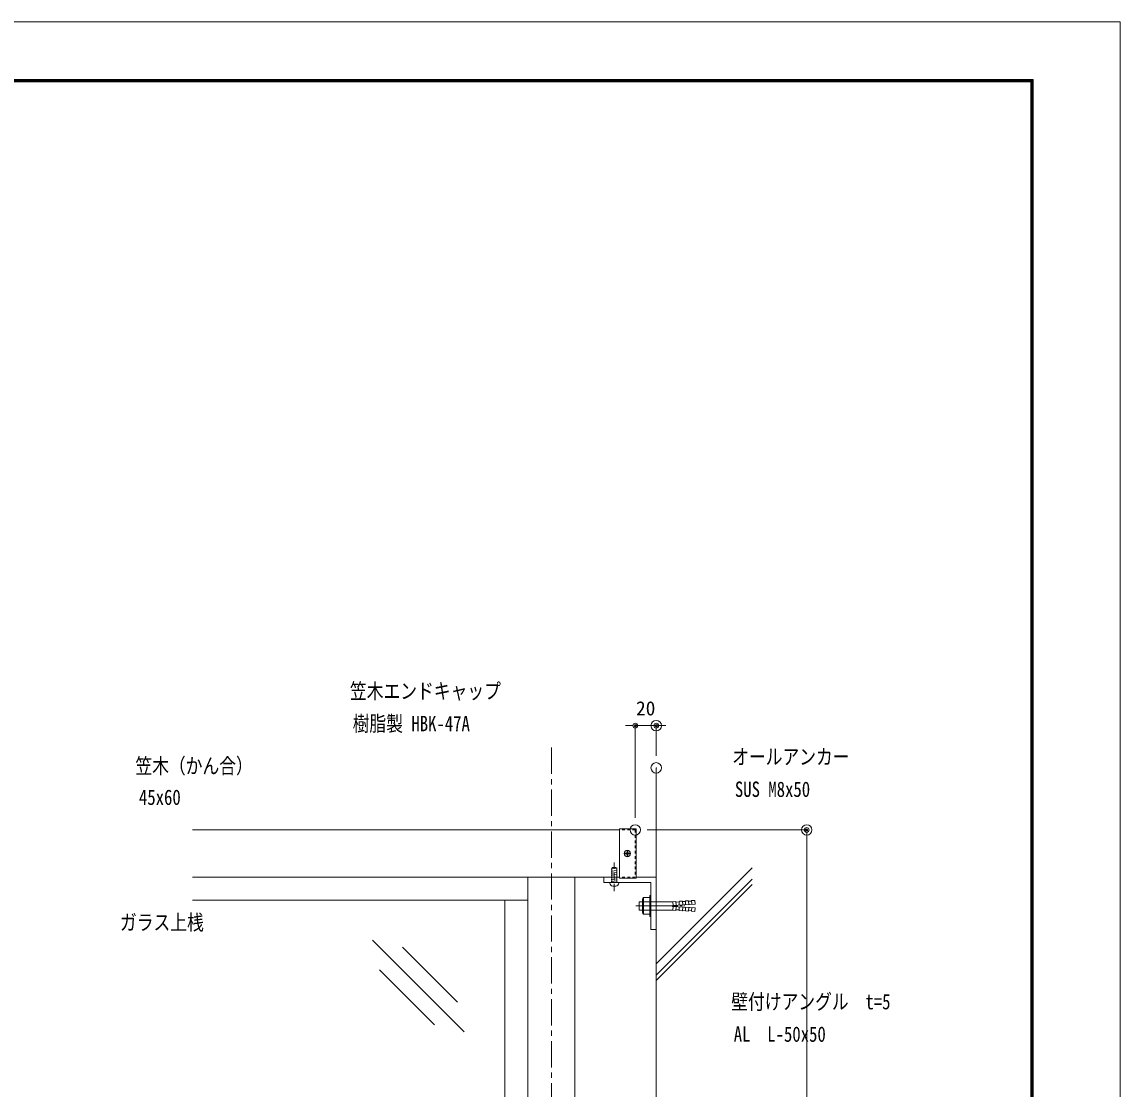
# Model space of a CAD drawing. Units: millimetres, scale not verified. Extents: x -3580 to 3580, y -1188 to 1188.
# Drawn here: x -1263 to -216, y 170 to 1188 of the extents above; entities that cross this region are included whole.
import ezdxf
from ezdxf.enums import TextEntityAlignment as Align

# ---------------------------------------------------------------- set-up
doc = ezdxf.new("R2010")
doc.units = ezdxf.units.MM
doc.header["$LTSCALE"] = 20
doc.header["$PDMODE"] = 32
doc.header["$PDSIZE"] = 10
for name, pattern in [('USER1', [2, 1.25, -0.25, 0.25, -0.25]), ('USER3', [0.375, 0.25, -0.125]), ('USER5', [0.25, 0.125, -0.125]), ('USER6', [2.3, 2, -0.1, 0.1, -0.1])]:
    doc.linetypes.add(name, pattern=pattern)
for name, color, linetype, lineweight in [('0-0_0', 7, 'Continuous', 18), ('0-1_DEFPOINTS', 7, 'Continuous', 18), ('0-4_WAKU', 7, 'Continuous', 18), ('0-5_6ﾊｯﾁﾝｸﾞ', 4, 'Continuous', 18), ('0-6_51破線ｱﾙﾐ', 3, 'USER3', 18), ('0-7_2躯体線', 4, 'Continuous', 18), ('0-8_3中心線', 2, 'USER1', 18), ('0-A_1手摺寸法', 7, 'Continuous', 18), ('0-B_42ｱﾙﾐ部品', 6, 'Continuous', 18)]:
    doc.layers.add(name, color=color, linetype=linetype, lineweight=lineweight)
doc.layers.add('0-2_MOJI', color=7, linetype='Continuous')
doc.styles.add('ＭＳ ゴシック', font='')
doc.styles.get('ＭＳ ゴシック').set_extended_font_data('MS Gothic')

# ---------------------------------------------------------------- blocks, each defined once
blk = doc.blocks.new('A$C43F735A4')
at = {"layer": '0-5_6ﾊｯﾁﾝｸﾞ'}
for p, q in [((5, 15.42), (1, 14.95)), ((5, 15.42), (1, 14.95)), ((1.25, 14.99), (1.66, 15.99)), ((1.25, 5.99), (1.25, 14.99)), ((4.34, 15.99), (1.66, 15.99)), ((4.75, 14.99), (4.34, 15.99)), ((4.75, 5.99), (4.75, 14.99)), ((5, 14.01), (1, 13.54)), ((5, 14.01), (1, 13.54)), ((5, 12.6), (1, 12.13)), ((5, 12.6), (1, 12.13)), ((5, 11.19), (1, 10.72)), ((5, 11.19), (1, 10.72)), ((5, 9.78), (1, 9.31)), ((5, 9.78), (1, 9.31)), ((5, 8.37), (1, 7.9)), ((5, 8.37), (1, 7.9)), ((0, 5.49), (0, 5.79)), ((5.8, 5.99), (0.2, 5.99)), ((5, 7.06), (1, 6.59)), ((5, 7.06), (1, 6.59)), ((4, 3.49), (2, 3.49)), ((6, 5.49), (6, 5.79))]:
    blk.add_line(p, q, dxfattribs=at)
for centre, radius, start, end in [((0.2, 5.79), 0.2, 90, 180), ((2, 5.49), 2, 180, 270), ((4, 5.49), 2, 270, 0), ((5.8, 5.79), 0.2, 0, 90)]:
    blk.add_arc(centre, radius, start, end, dxfattribs=at)
at = {"layer": '0-6_51破線ｱﾙﾐ'}
blk.add_line((3, 0), (3, 19.15), dxfattribs=at)
blk = doc.blocks.new('_ORIGIN2')
at = {"layer": '0-0_0'}
blk.add_line((-0.5, 0), (-1, 0), dxfattribs=at)
for radius in [0.5, 0.25]:
    blk.add_circle((0, 0), radius, dxfattribs=at)
blk = doc.blocks.new('D36')
at = {"layer": '0-1_DEFPOINTS'}
for p in [(1381.3, 940.56), (1381.3, 900.28), (1361.3, 841.05)]:
    blk.add_point(p, dxfattribs=at)
at = {"layer": '0-A_1手摺寸法'}
for p, q in [((1356.7, 940.56), (1352.1, 940.56)), ((1361.3, 852.55), (1361.3, 940.56)), ((1361.3, 940.56), (1381.3, 940.56)), ((1381.3, 911.78), (1381.3, 940.56)), ((1385.9, 940.56), (1390.5, 940.56))]:
    blk.add_line(p, q, dxfattribs=at)
at = {"layer": '0-A_1手摺寸法', "xscale": 4.6, "yscale": 4.6}
blk.add_blockref('_ORIGIN2', (1361.3, 940.56), dxfattribs=at)
at = {"layer": '0-A_1手摺寸法', "xscale": 4.6, "yscale": 4.6, "rotation": 180}
blk.add_blockref('_ORIGIN2', (1381.3, 940.56), dxfattribs=at)
at = {"layer": '0-A_1手摺寸法', "style": 'ＭＳ ゴシック'}
blk.add_text('20', height=13.49, dxfattribs=at).set_placement((1362.1, 946.31), align=Align.BOTTOM_LEFT)
blk = doc.blocks.new('D40')
at = {"layer": '0-1_DEFPOINTS'}
for p in [(1361.3, 841.05), (1524.85, 841.05)]:
    blk.add_point(p, dxfattribs=at)
at = {"layer": '0-A_1手摺寸法'}
for p, q in [((1372.8, 841.05), (1524.85, 841.05)), ((1524.85, -254.35), (1524.85, 836.45))]:
    blk.add_line(p, q, dxfattribs=at)
at = {"layer": '0-A_1手摺寸法', "xscale": 4.6, "yscale": 4.6, "rotation": 90}
blk.add_blockref('_ORIGIN2', (1524.85, 841.05), dxfattribs=at)

msp = doc.modelspace()

# ---------------------------------------------------------------- linework, layer by layer
at = {"layer": '0-0_0'}
for p, q in [((-693.24, 417.11), (-1100.74, 417.11)), ((-677.24, 418.11), (-693.24, 418.11)), ((-693.24, 418.11), (-693.24, 371.11)), ((-677.24, 418.11), (-677.24, 371.11)), ((-693.24, 372.11), (-1100.74, 372.11)), ((-780.74, 372.11), (-780.74, 99.58)), ((-735.74, 99.58), (-735.74, 372.11)), ((-677.24, 371.11), (-693.24, 371.11))]:
    msp.add_line(p, q, dxfattribs=at)
at = {"layer": '0-0_0', "linetype": 'USER5'}
for p, q in [((-678.24, 417.11), (-693.24, 417.11)), ((-678.24, 417.11), (-678.24, 372.11)), ((-678.24, 372.11), (-693.24, 372.11))]:
    msp.add_line(p, q, dxfattribs=at)
at = {"layer": '0-1_DEFPOINTS', "color": 5}
for p, q in [((-215.8, 1188), (-3579.8, 1188)), ((-215.8, -1188), (-215.8, 1188))]:
    msp.add_line(p, q, dxfattribs=at)
at = {"layer": '0-4_WAKU'}
for p, q in [((-298.6, 1133.2), (-3501, 1133.2)), ((-299.2, 1132.6), (-3500.4, 1132.6)), ((-299.8, 1132), (-3499.8, 1132)), ((-300.4, 1131.4), (-3499.2, 1131.4)), ((-300.4, -1127.4), (-300.4, 1131.4)), ((-299.8, -1128), (-299.8, 1132)), ((-299.2, -1128.6), (-299.2, 1132.6)), ((-298.6, -1129.2), (-298.6, 1133.2)), ((-301, 1130.8), (-3498.6, 1130.8)), ((-301, -1126.8), (-301, 1130.8))]:
    msp.add_line(p, q, dxfattribs=at)
at = {"layer": '0-5_6ﾊｯﾁﾝｸﾞ'}
for p, q in [((-682.44, 394.61), (-689.04, 394.61)), ((-686.62, 394.98), (-688.15, 394.98)), ((-688.15, 394.23), (-688.15, 394.98)), ((-686.62, 394.23), (-688.15, 394.23)), ((-686.12, 397.01), (-686.12, 395.48)), ((-686.12, 397.01), (-685.37, 397.01)), ((-686.12, 392.2), (-686.12, 393.73)), ((-686.12, 392.2), (-685.37, 392.2)), ((-685.74, 391.31), (-685.74, 397.91)), ((-685.37, 397.01), (-685.37, 395.48)), ((-685.37, 392.2), (-685.37, 393.73)), ((-684.87, 394.98), (-683.34, 394.98)), ((-684.87, 394.23), (-683.34, 394.23)), ((-683.34, 394.23), (-683.34, 394.98)), ((-928.86, 311.92), (-841.4, 224.46)), ((-900.43, 305.37), (-847.95, 252.89)), ((-922.31, 283.49), (-869.83, 231.01))]:
    msp.add_line(p, q, dxfattribs=at)
msp.add_circle((-685.74, 394.61), 3, dxfattribs=at)
for centre, start, end in [((-686.62, 395.48), 270, 0), ((-686.62, 393.73), 0, 90), ((-684.87, 395.48), 180, 270), ((-684.87, 393.73), 90, 180)]:
    msp.add_arc(centre, 0.5, start, end, dxfattribs=at)
at = {"layer": '0-7_2躯体線'}
for p, q in [((-658.24, 476.34), (-658.24, -791.43)), ((-658.24, 289.31), (-566.65, 380.9)), ((-658.24, 278.7), (-566.65, 370.29)), ((-658.24, 273.41), (-566.65, 365))]:
    msp.add_line(p, q, dxfattribs=at)
at = {"layer": '0-8_3中心線'}
msp.add_line((-758.24, 495.61), (-758.24, -792.62), dxfattribs=at)
at = {"layer": '0-8_3中心線', "linetype": 'USER6'}
msp.add_line((-677.63, 344.61), (-630.83, 344.61), dxfattribs=at)
at = {"layer": '0-B_42ｱﾙﾐ部品'}
for p, q in [((-1100.74, 372.11), (-780.74, 372.11)), ((-693.24, 372.11), (-708.24, 372.11)), ((-708.24, 372.11), (-708.24, 367.11)), ((-663.24, 367.11), (-708.24, 367.11)), ((-658.24, 372.11), (-677.24, 372.11)), ((-663.24, 322.11), (-663.24, 367.11)), ((-658.24, 322.11), (-658.24, 372.11)), ((-1100.74, 350.11), (-780.74, 350.11)), ((-802.74, 350.11), (-802.74, 99.58)), ((-674.43, 348.61), (-671.23, 348.61)), ((-674.43, 348.61), (-674.43, 340.61)), ((-671.23, 350.61), (-671.23, 338.61)), ((-670.23, 352.61), (-670.23, 336.61)), ((-670.23, 352.61), (-664.23, 352.61)), ((-670.23, 348.61), (-664.23, 348.61)), ((-664.23, 354.61), (-664.23, 334.61)), ((-664.23, 354.61), (-663.24, 354.61)), ((-663.24, 354.61), (-663.24, 334.61)), ((-663.24, 348.59), (-642.41, 348.64)), ((-642.68, 345.11), (-621.23, 346.35)), ((-642.41, 348.64), (-639.42, 348.81)), ((-642.21, 345.14), (-642.41, 348.64)), ((-639.42, 348.81), (-639.22, 345.33)), ((-639.39, 348.31), (-636.39, 348.48)), ((-639.05, 348.33), (-636.39, 348.48)), ((-636.42, 348.98), (-633.43, 349.16)), ((-636.42, 348.98), (-636.22, 345.5)), ((-636.09, 349), (-633.09, 349.18)), ((-633.09, 349.18), (-632.89, 345.69)), ((-633.06, 348.68), (-630.4, 348.83)), ((-633.06, 348.68), (-630.49, 348.82)), ((-630.43, 349.33), (-627.44, 349.5)), ((-630.43, 349.33), (-630.23, 345.85)), ((-627.44, 349.5), (-627.24, 346.02)), ((-627.41, 349), (-624.41, 349.18)), ((-624.44, 349.67), (-621.43, 349.85)), ((-624.44, 349.67), (-624.24, 346.19)), ((-621.23, 346.4), (-621.43, 349.85)), ((-674.43, 340.61), (-671.23, 340.61)), ((-670.23, 340.61), (-664.23, 340.61)), ((-670.23, 336.61), (-664.23, 336.61)), ((-663.24, 340.61), (-642.18, 340.61)), ((-642.68, 344.11), (-642.68, 345.11)), ((-642.68, 344.11), (-621.23, 342.86)), ((-642.21, 344.07), (-642.41, 340.58)), ((-642.41, 340.58), (-639.42, 340.4)), ((-639.42, 340.4), (-639.22, 343.88)), ((-639.39, 340.9), (-636.39, 340.73)), ((-639.05, 340.88), (-636.39, 340.73)), ((-636.42, 340.23), (-636.22, 343.71)), ((-636.42, 340.23), (-633.43, 340.06)), ((-636.09, 340.21), (-633.09, 340.04)), ((-633.09, 340.04), (-632.89, 343.52)), ((-633.06, 340.54), (-630.4, 340.39)), ((-633.06, 340.54), (-630.49, 340.39)), ((-630.43, 339.89), (-630.23, 343.37)), ((-630.43, 339.89), (-627.44, 339.71)), ((-627.44, 339.71), (-627.24, 343.19)), ((-627.41, 340.21), (-624.41, 340.04)), ((-624.44, 339.54), (-624.24, 343.02)), ((-624.44, 339.54), (-621.43, 339.37)), ((-621.23, 342.82), (-621.43, 339.37)), ((-664.23, 334.61), (-663.24, 334.61)), ((-663.24, 322.11), (-658.24, 322.11))]:
    msp.add_line(p, q, dxfattribs=at)
for centre, radius, start, end in [((-668.73, 350.61), 2.5, 126.8699, 233.1301), ((-662.73, 344.61), 8.5, 151.92751, 208.07249), ((-668.73, 338.61), 2.5, 126.8699, 233.1301)]:
    msp.add_arc(centre, radius, start, end, dxfattribs=at)

# ---------------------------------------------------------------- block references
at = {"layer": '0-2_MOJI', "xscale": 1.428571, "yscale": 1.428571}
msp.add_blockref('A$C43F735A4', (-702.53, 358.55), dxfattribs=at)
at = {"layer": '0-A_1手摺寸法'}
for name in ['D36', 'D40']:
    msp.add_blockref(name, (-2039.54, -423.94), dxfattribs=at)

# ---------------------------------------------------------------- texts
at = {"layer": '0-0_0', "style": 'ＭＳ ゴシック', "width": 0.8}
for s, p in [('笠木エンドキャップ', (-950.41, 537.87)), ('樹脂製 HBK-47A', (-947.81, 506.89)), ('オールアンカー', (-585.83, 475.2)), ('笠木（かん合）', (-1155.08, 466.52)), ('SUS M8x50', (-583.22, 444.21)), ('45x60', (-1151.7, 436.59)), ('ガラス上桟', (-1169.8, 317.18)), ('壁付けアングル\u3000t=5', (-586.67, 241.57)), ('AL\u3000L-50x50', (-584.3, 210.58))]:
    msp.add_text(s, height=14.66, dxfattribs=at).set_placement(p, align=Align.BOTTOM_LEFT)

doc.saveas('drawing.dxf')
